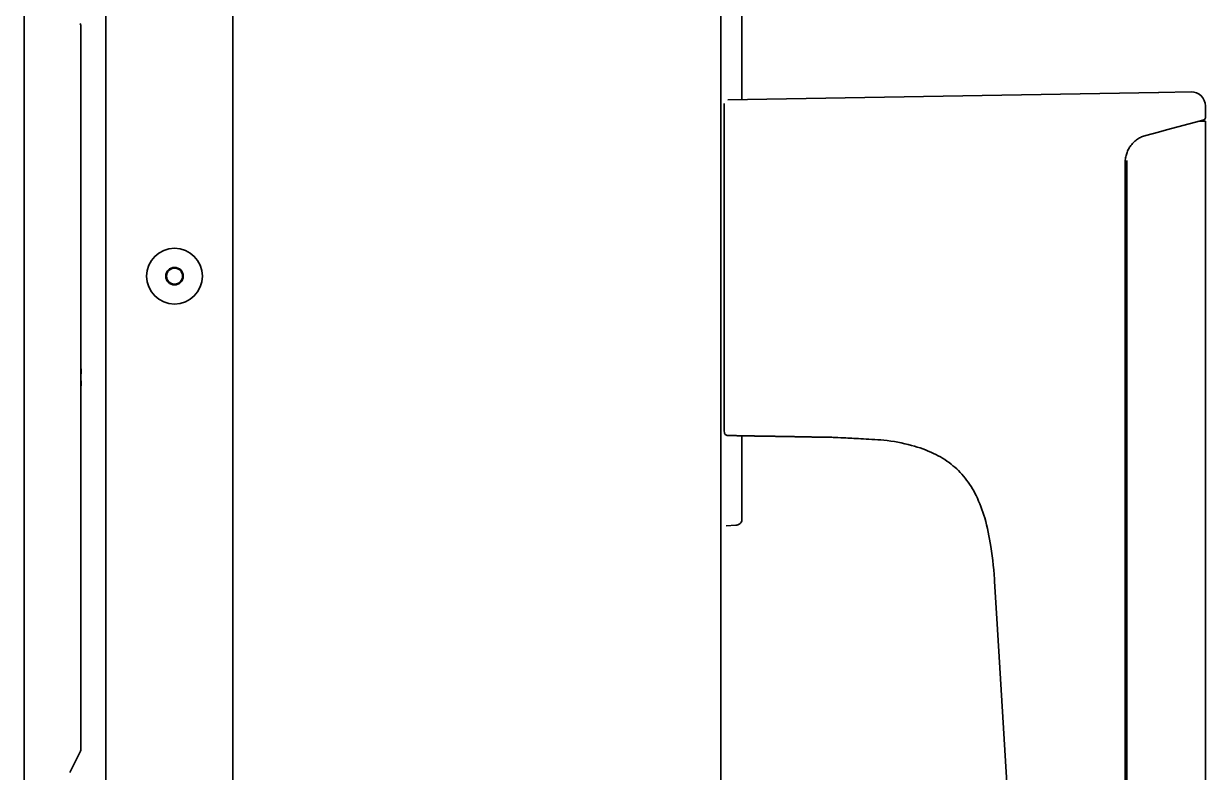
# Model space of a CAD drawing. Header units: inches. Extents: x 90 to 4162, y -443 to 3471.
# Drawn here: x 3992.5 to 4162, y 1745.6 to 1853 of the extents above; entities that cross this region are included whole.
import ezdxf

# ---------------------------------------------------------------- set-up
doc = ezdxf.new("R2010")
doc.units = ezdxf.units.IN
doc.layers.add('1', color=7, linetype='Continuous', true_color=0xffffff)

msp = doc.modelspace()

# ---------------------------------------------------------------- linework, layer by layer
at = {"layer": '1', "color": 7, "linetype": 'Continuous', "lineweight": 35}
for p, q in [((4022.5, 1299.46), (4022.5, 2270.96)), ((4092.5, 1299.46), (4092.5, 2270.96)), ((3992.67, 1256.82), (3992.5, 2257.68)), ((4095.5, 1842.05), (4095.5, 1925.86)), ((4004.3, 1855.44), (4004.3, 1401.46)), ((4000.72, 1852.51), (4000.72, 1850.75)), ((4000.72, 1850.75), (4000.72, 1750.75)), ((4155.28, 1843.1), (4093.49, 1842.02)), ((4159.96, 1843.18), (4155.3, 1843.1)), ((4162, 1841.18), (4162, 1839.44)), ((4161.77, 1839.15), (4161.29, 1839.02)), ((4153.46, 1836.93), (4155.26, 1837.41)), ((4156.43, 1837.72), (4155.26, 1837.41)), ((4156.43, 1837.72), (4161.29, 1839.02)), ((4161.04, 1838.96), (4161.41, 1838.96)), ((4162, 1838.96), (4161.41, 1838.96)), ((4162, 1663.26), (4162, 1838.96)), ((4150.5, 1833.06), (4150.5, 1668.59)), ((4150.73, 1833.32), (4150.73, 1668.9)), ((4150.75, 1833.32), (4150.75, 1668.9)), ((4093, 1816.75), (4093, 1820)), ((4095.5, 1781.59), (4095.5, 1793.86)), ((4093.24, 1780.95), (4094.65, 1781.02)), ((4132.07, 1767.64), (4131.75, 1772.95)), ((4137.68, 1675.98), (4132.07, 1767.64)), ((4000.72, 1750.75), (4000.72, 1748.98)), ((3999.14, 1745.59), (4000.61, 1748.54))]:
    msp.add_line(p, q, dxfattribs=at)
for radius in [4, 1.25, 1.15]:
    msp.add_circle((4014.14, 1816.75), radius, dxfattribs=at)
for centre, radius, start, end in [((3999.72, 1852.51), 1, 0, 26.5651), ((4160, 1841.18), 2, 0, 91), ((4161.7, 1839.44), 0.3, 285, 0), ((3999.72, 1748.98), 1, 333.4349, 0)]:
    msp.add_arc(centre, radius, start, end, dxfattribs=at)
for points, degree, knots in [([(4093, 1820), (4093, 1820.03), (4093, 1820.07), (4093, 1820.15), (4093, 1820.22), (4093, 1820.3), (4093, 1820.37), (4093, 1820.44), (4093, 1820.52), (4093, 1820.59), (4093, 1820.66), (4093, 1820.73), (4093, 1820.81), (4093, 1820.88), (4093, 1820.95), (4093, 1821.02), (4093, 1821.09), (4093, 1821.16), (4093, 1821.23), (4093, 1821.3), (4093, 1821.37), (4093, 1821.44), (4093, 1821.5), (4093, 1821.57), (4093, 1821.64), (4093, 1821.71), (4093, 1821.78), (4093, 1821.84), (4093, 1821.91), (4093, 1821.98), (4093, 1822.04), (4093, 1822.11), (4093, 1822.17), (4093, 1822.24), (4093, 1822.3), (4093, 1822.37), (4093, 1822.43), (4093, 1822.49), (4093, 1822.56), (4093, 1822.62), (4093, 1822.68), (4093, 1822.74), (4093, 1822.81), (4093, 1822.87), (4093, 1822.93), (4093, 1822.99), (4093, 1823.05), (4093, 1823.11), (4093, 1823.17), (4093, 1823.23), (4093, 1823.29), (4093, 1823.35), (4093, 1823.41), (4093, 1823.47), (4093, 1823.52), (4093, 1823.58), (4093, 1823.64), (4093, 1823.7), (4093, 1823.75), (4093, 1823.81), (4093, 1823.86), (4093, 1823.92), (4093, 1823.98), (4093, 1824.03), (4093, 1824.08), (4093, 1824.14), (4093, 1824.19), (4093, 1824.25), (4093, 1824.3), (4093, 1824.35), (4093, 1824.41), (4093, 1824.46), (4093, 1824.51), (4093, 1824.56), (4093, 1824.61), (4093, 1824.67), (4093, 1824.72), (4093, 1824.77), (4093, 1824.82), (4093, 1824.87), (4093, 1824.92), (4093, 1824.96), (4093, 1825.01), (4093, 1825.06), (4093, 1825.11), (4093, 1825.16), (4093, 1825.21), (4093, 1825.25), (4093, 1825.3), (4093, 1825.35), (4093, 1825.39), (4093, 1825.44), (4093, 1825.48), (4093, 1825.53), (4093, 1825.57), (4093, 1825.62), (4093, 1825.66), (4093, 1825.71), (4093, 1825.75), (4093, 1825.79), (4093, 1825.84), (4093, 1825.88), (4093, 1825.92), (4093, 1825.96), (4093, 1826), (4093, 1826.05), (4093, 1826.09), (4093, 1826.13), (4093, 1826.17), (4093, 1826.21), (4093, 1826.25), (4093, 1826.29), (4093, 1826.33), (4093, 1826.37), (4093, 1826.4), (4093, 1826.44), (4093, 1826.48), (4093, 1826.52), (4093, 1826.55), (4093, 1826.59), (4093, 1826.63), (4093, 1826.66), (4093, 1826.7), (4093, 1826.74), (4093, 1826.77), (4093, 1826.81), (4093, 1826.84), (4093, 1826.87), (4093, 1826.91), (4093, 1826.94), (4093, 1826.98), (4093, 1827.01), (4093, 1827.04), (4093, 1827.07), (4093, 1827.11), (4093, 1827.14), (4093, 1827.17), (4093, 1827.2), (4093, 1827.23), (4093, 1827.26), (4093, 1827.29), (4093, 1827.32), (4093, 1827.35), (4093, 1827.38), (4093, 1827.41), (4093, 1827.44), (4093, 1827.47), (4093, 1827.5), (4093, 1827.52), (4093, 1827.55), (4093, 1827.58), (4093, 1827.61), (4093, 1827.63), (4093, 1827.66), (4093, 1827.69), (4093, 1827.71), (4093, 1827.74), (4093, 1827.76), (4093, 1827.79), (4093, 1827.81), (4093, 1827.84), (4093, 1827.86), (4093, 1827.88), (4093, 1827.91), (4093, 1827.93), (4093, 1827.95), (4093, 1827.97), (4093, 1828), (4093, 1828.02), (4093, 1828.04), (4093, 1828.06), (4093, 1828.08), (4093, 1828.1), (4093, 1828.12), (4093, 1828.14), (4093, 1828.16), (4093, 1828.18), (4093, 1828.2), (4093, 1828.46), (4093, 1828.94), (4093, 1829.61), (4093, 1830.21), (4093, 1830.74), (4093, 1831.21), (4093, 1831.62), (4093, 1832.01), (4093, 1832.4), (4093, 1832.8), (4093, 1833.18), (4093, 1833.54), (4093, 1833.88), (4093, 1834.19), (4093, 1834.49), (4093, 1834.78), (4093, 1835.04), (4093, 1835.35), (4093, 1835.72), (4093, 1836.13), (4093, 1836.52), (4093, 1836.9), (4093, 1837.27), (4093, 1837.63), (4093, 1837.94), (4093, 1838.2), (4093, 1838.44), (4093, 1838.67), (4093, 1838.89), (4093, 1839.11), (4093, 1839.33), (4093, 1839.53), (4093, 1839.73), (4093, 1839.94), (4093, 1840.16), (4093, 1840.4), (4093, 1840.65), (4093, 1840.9), (4093, 1841.06), (4093, 1841.14), (4093, 1841.16), (4093, 1841.17), (4093, 1841.19), (4093, 1841.21), (4093, 1841.23), (4093, 1841.25), (4093, 1841.26), (4093, 1841.28), (4093, 1841.3), (4093, 1841.31), (4093, 1841.33), (4093, 1841.34), (4093, 1841.36), (4093, 1841.37), (4093, 1841.38), (4093, 1841.4), (4093, 1841.41), (4093, 1841.42), (4093, 1841.43), (4093, 1841.44), (4093, 1841.45), (4093, 1841.46), (4093, 1841.47), (4093, 1841.48), (4093, 1841.48), (4093, 1841.49), (4093, 1841.5), (4093, 1841.5), (4093, 1841.51), (4093, 1841.51), (4093, 1841.51), (4093, 1841.52), (4093, 1841.52), (4093, 1841.52), (4093, 1841.52)], 3, [0, 0, 0, 0, 0.002231, 0.004452, 0.006664, 0.008866, 0.011059, 0.013243, 0.015418, 0.017583, 0.01974, 0.021886, 0.024024, 0.026152, 0.028271, 0.030381, 0.032481, 0.034573, 0.036655, 0.038727, 0.040791, 0.042845, 0.04489, 0.046926, 0.048953, 0.05097, 0.052978, 0.054977, 0.056967, 0.058947, 0.060919, 0.062881, 0.064834, 0.066778, 0.068712, 0.070637, 0.072554, 0.07446, 0.076358, 0.078247, 0.080126, 0.081996, 0.083857, 0.085709, 0.087552, 0.089386, 0.09121, 0.093025, 0.094831, 0.096628, 0.098416, 0.100194, 0.101963, 0.103724, 0.105475, 0.107217, 0.108949, 0.110673, 0.112387, 0.114093, 0.115789, 0.117476, 0.119153, 0.120822, 0.122481, 0.124132, 0.125773, 0.127405, 0.129028, 0.130642, 0.132246, 0.133842, 0.135428, 0.137005, 0.138573, 0.140132, 0.141681, 0.143221, 0.144753, 0.146274, 0.147787, 0.149291, 0.150785, 0.15227, 0.153746, 0.155213, 0.156671, 0.158119, 0.159558, 0.160988, 0.162409, 0.163821, 0.165223, 0.166616, 0.168, 0.169374, 0.17074, 0.172096, 0.173443, 0.174781, 0.176109, 0.177429, 0.178739, 0.18004, 0.181331, 0.182613, 0.183887, 0.18515, 0.186405, 0.187651, 0.188887, 0.190114, 0.191331, 0.19254, 0.193739, 0.194929, 0.19611, 0.197281, 0.198443, 0.199596, 0.20074, 0.201875, 0.203, 0.204116, 0.205223, 0.20632, 0.207408, 0.208488, 0.209557, 0.210618, 0.211669, 0.212711, 0.213744, 0.214768, 0.215782, 0.216787, 0.217783, 0.218769, 0.219747, 0.220715, 0.221674, 0.222623, 0.223563, 0.224495, 0.225416, 0.226329, 0.227232, 0.228127, 0.229011, 0.229887, 0.230753, 0.231611, 0.232459, 0.233297, 0.234127, 0.234947, 0.235758, 0.23656, 0.237352, 0.238135, 0.238909, 0.239674, 0.24043, 0.241176, 0.241913, 0.242641, 0.243359, 0.244069, 0.244769, 0.24546, 0.246142, 0.246814, 0.247477, 0.248131, 0.248776, 0.249411, 0.250038, 0.250655, 0.251263, 0.275223, 0.297239, 0.31731, 0.335451, 0.35169, 0.366041, 0.378509, 0.393601, 0.408191, 0.422266, 0.435818, 0.448837, 0.461317, 0.473254, 0.484643, 0.495483, 0.505772, 0.523934, 0.542027, 0.560075, 0.578102, 0.596118, 0.614129, 0.632141, 0.645139, 0.658368, 0.671821, 0.685487, 0.699354, 0.713425, 0.727704, 0.742195, 0.756903, 0.774799, 0.796006, 0.820536, 0.848409, 0.879653, 0.882608, 0.885592, 0.888604, 0.891645, 0.894714, 0.897811, 0.900937, 0.904092, 0.907275, 0.910486, 0.913726, 0.916994, 0.920291, 0.923616, 0.92697, 0.930352, 0.933762, 0.937201, 0.940668, 0.944164, 0.947688, 0.95124, 0.954821, 0.95843, 0.962068, 0.965734, 0.969428, 0.97315, 0.976901, 0.98068, 0.984488, 0.988323, 0.992187, 0.99608, 1, 1, 1, 1]), ([(4150.5, 1833.06), (4150.5, 1833.28), (4150.51, 1833.5), (4150.59, 1833.93), (4150.64, 1834.14), (4150.78, 1834.55), (4150.87, 1834.76), (4151.07, 1835.14), (4151.19, 1835.32), (4151.46, 1835.67), (4151.6, 1835.83), (4151.92, 1836.13), (4152.09, 1836.27), (4152.46, 1836.51), (4152.65, 1836.62), (4153.04, 1836.8), (4153.25, 1836.87), (4153.46, 1836.93)], 3, [0, 0, 0, 0, 0.125, 0.125, 0.25, 0.25, 0.375, 0.375, 0.5, 0.5, 0.625, 0.625, 0.75, 0.75, 0.875, 0.875, 1, 1, 1, 1]), ([(4093, 1794.8), (4093, 1794.4), (4093, 1794.86), (4093, 1794.95), (4093, 1795.07), (4093, 1795.2), (4093, 1795.35), (4093, 1795.52), (4093, 1795.71), (4093, 1795.92), (4093, 1796.19), (4093, 1796.52), (4093, 1796.93), (4093, 1797.34), (4093, 1797.77), (4093, 1798.17), (4093, 1798.54), (4093, 1798.88), (4093, 1799.23), (4093, 1799.57), (4093, 1799.91), (4093, 1800.25), (4093, 1800.59), (4093, 1801.08), (4093, 1801.74), (4093, 1802.57), (4093, 1803.39), (4093, 1804.19), (4093, 1804.94), (4093, 1805.63), (4093, 1806.24), (4093, 1806.79), (4093, 1807.27), (4093, 1807.67), (4093, 1808.11), (4093, 1808.65), (4093, 1809.33), (4093, 1810.03), (4093, 1810.68), (4093, 1811.26), (4093, 1811.76), (4093, 1812.23), (4093, 1812.71), (4093, 1813.23), (4093, 1813.82), (4093, 1814.36), (4093, 1814.81), (4093, 1815.16), (4093, 1815.48), (4093, 1815.77), (4093, 1816.02), (4093, 1816.25), (4093, 1816.44), (4093, 1816.61), (4093, 1816.7), (4093, 1816.75)], 3, [0, 0, 0, 0, 0.008528, 0.023671, 0.039558, 0.056192, 0.073567, 0.091674, 0.110498, 0.130019, 0.150213, 0.180483, 0.209545, 0.237452, 0.264247, 0.289964, 0.309205, 0.327931, 0.346124, 0.36377, 0.380858, 0.397386, 0.413354, 0.42876, 0.465745, 0.501193, 0.535171, 0.567658, 0.596376, 0.622197, 0.645117, 0.665138, 0.682276, 0.696542, 0.707942, 0.729414, 0.75316, 0.779204, 0.800858, 0.820141, 0.837031, 0.851511, 0.867036, 0.884438, 0.903717, 0.924882, 0.937284, 0.948672, 0.959048, 0.968413, 0.976764, 0.9841, 0.99042, 0.99572, 1, 1, 1, 1]), ([(4000.76, 1803.25), (4000.75, 1803.31), (4000.74, 1803.39), (4000.73, 1803.46), (4000.73, 1803.47)], 3, [0, 0, 0, 0, 0.875944, 1, 1, 1, 1]), ([(4000.73, 1801.01), (4000.73, 1801.03), (4000.74, 1801.1), (4000.75, 1801.18), (4000.76, 1801.25)], 3, [0, 0, 0, 0, 0.189627, 1, 1, 1, 1]), ([(4093.49, 1793.9), (4093.43, 1793.9), (4093.37, 1793.91), (4093.25, 1793.96), (4093.19, 1794), (4093.09, 1794.09), (4093.06, 1794.15), (4093.01, 1794.27), (4093, 1794.34), (4093, 1794.54)], 3, [0, 0, 0, 0, 0.25, 0.25, 0.5, 0.5, 0.75, 0.75, 1, 1, 1, 1]), ([(4093.49, 1793.9), (4094.85, 1793.87), (4095.6, 1793.86), (4096.5, 1793.84), (4097.7, 1793.82), (4099.74, 1793.79), (4101.92, 1793.75), (4104.33, 1793.71), (4106.13, 1793.67), (4106.53, 1793.67), (4107.17, 1793.66), (4107.99, 1793.64), (4108.2, 1793.64), (4109.43, 1793.62), (4115.87, 1793.23)], 2, [0, 0, 0, 0.125, 0.125, 0.25, 0.25, 0.5, 0.5, 0.75, 0.75, 0.8125, 0.8125, 0.875, 0.875, 1, 1, 1]), ([(4131.77, 1772.62), (4131.7, 1774.42), (4131.37, 1777.59), (4130.51, 1781.86), (4129.28, 1785.19), (4127.65, 1787.83), (4125.56, 1789.91), (4122.94, 1791.49), (4119.65, 1792.62), (4117.23, 1793.09), (4115.87, 1793.23)], 3, [0, 0, 0, 0, 0.184439, 0.328312, 0.445898, 0.548172, 0.644965, 0.745867, 0.860639, 1, 1, 1, 1]), ([(4095.5, 1781.59), (4095.46, 1781.51), (4095.41, 1781.43), (4095.29, 1781.3), (4095.22, 1781.24), (4095.08, 1781.14), (4095, 1781.1), (4094.83, 1781.05), (4094.74, 1781.03), (4094.65, 1781.02)], 3, [0, 0, 0, 0, 0.25, 0.25, 0.5, 0.5, 0.75, 0.75, 1, 1, 1, 1])]:
    msp.add_open_spline(points, degree=degree, knots=knots, dxfattribs=at)
for points in [[(4000.76, 1802.75), (4000.76, 1802.77), (4000.76, 1802.82), (4000.76, 1802.89), (4000.76, 1802.96), (4000.76, 1803.03), (4000.76, 1803.1), (4000.76, 1803.17), (4000.76, 1803.22), (4000.76, 1803.25)], [(4000.76, 1801.25), (4000.76, 1801.27), (4000.76, 1801.33), (4000.76, 1801.4), (4000.76, 1801.47), (4000.76, 1801.54), (4000.76, 1801.61), (4000.76, 1801.68), (4000.76, 1801.72), (4000.76, 1801.75)]]:
    msp.add_open_spline(points, degree=3, dxfattribs=at)

doc.saveas('drawing.dxf')
